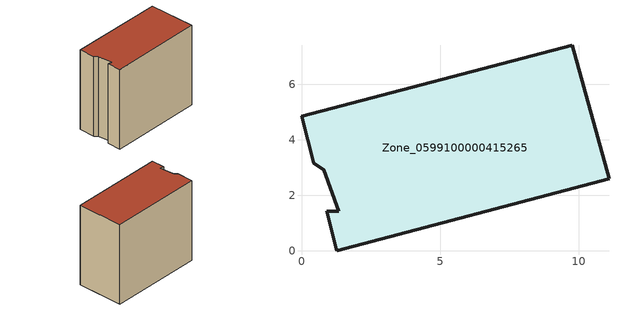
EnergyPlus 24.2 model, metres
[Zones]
Zone_0599100000415265
 floor ground (C_G): 1.34,1.43 0.8,2.92 0.45,3.15 0,4.85 9.77,7.41 11.09,2.6 1.27,0 0.91,1.43 z3.28
 wall outside (C_F): 1.27,0 11.09,2.6 9.77,7.41 0,4.85 0.45,3.15 0.8,2.92 1.34,1.43 0.91,1.43 1.27,0 z3.28:12.26
 roof outside (C_R): 0.8,2.92 1.34,1.43 0.91,1.43 1.27,0 11.09,2.6 9.77,7.41 0,4.85 0.45,3.15 z12.26
[BUILDING]
Pand.0599100000415265: North Axis=0; Terrain=City; Loads Convergence Tolerance Value=0.04; Temperature Convergence Tolerance Value=0.4; Solar Distribution=FullExterior; Maximum Number of Warmup Days=25; Minimum Number of Warmup Days=1
[Site:Location]
Rotterdam.The.Hague.AP_ZH_NLD Design_Conditions: Latitude=51.96; Longitude=4.45; Time Zone=1; Elevation=-4.5
[SITE:GROUNDTEMPERATURE:BUILDINGSURFACE]
18, 18, 18, 18, 18, 18, 18, 18, 18, 18, 18, 18
[MATERIAL] Thermal Absorptance=0.9; Solar Absorptance=0.7; Visible Absorptance=0.7
Name | Roughness | Thickness | Conductivity | Density | Specific Heat
G.TI.1992-2005 | MediumSmooth | 0.15 | 0.06 | 540 | 1210
F.TI.1992-2005 | Rough | 0.3 | 0.12 | 1920 | 840
R.TI.1992-2005 | MediumRough | 0.2 | 0.08 | 1500 | 1000
[CONSTRUCTION]
C_G: G.TI.1992-2005
C_F: F.TI.1992-2005
C_R: R.TI.1992-2005
[ZONE]
Zone_0599100000415265: Type=1; Multiplier=1; Ceiling Height=Autocalculate; Volume=Autocalculate; Floor Area=autocalculate; Part of Total Floor Area=Yes
[ZONEINFILTRATION:DESIGNFLOWRATE]
Infil_Zone_0599100000415265: Zone or ZoneList or Space or SpaceList=Zone_0599100000415265; Schedule=AlwaysOn; Design Flow Rate Calculation Method=Flow/Area; Flow Rate per Floor Area=0.0015; Constant Term Coefficient=1; Temperature Term Coefficient=0; Velocity Term Coefficient=0; Velocity Squared Term Coefficient=0
[HVACTEMPLATE:ZONE:IDEALLOADSAIRSYSTEM]
Zone_0599100000415265: Maximum Heating Supply Air Temperature=50; Minimum Cooling Supply Air Temperature=13; Maximum Heating Supply Air Humidity Ratio=0.0156; Minimum Cooling Supply Air Humidity Ratio=0.0077; Heating Limit=NoLimit; Cooling Limit=NoLimit; Dehumidification Control Type=ConstantSensibleHeatRatio; Cooling Sensible Heat Ratio=0.7; Dehumidification Setpoint=60; Humidification Control Type=None; Humidification Setpoint=30; Outdoor Air Method=None; Outdoor Air Flow Rate per Person=0.00944; Outdoor Air Flow Rate per Zone Floor Area=0; Outdoor Air Flow Rate per Zone=0; Demand Controlled Ventilation Type=None; Outdoor Air Economizer Type=NoEconomizer; Heat Recovery Type=None; Sensible Heat Recovery Effectiveness=0.7; Latent Heat Recovery Effectiveness=0.65
[ZONECONTROL:THERMOSTAT]
ThermostatControl_Zone_0599100000415265: Zone or ZoneList=Zone_0599100000415265; Control Type Schedule=DualSetpointControlType; Control 1=Thermostat_Zone_0599100000415265; Temperature Difference Between Cutout And Setpoint=0
[THERMOSTATSETPOINT:DUALSETPOINT]
Thermostat_Zone_0599100000415265: Heating Setpoint Temperature Schedule=HeatingSetpoint_Zone_0599100000415265; Cooling Setpoint Temperature Schedule=CoolingSetpoint_Zone_0599100000415265
[SCHEDULE:COMPACT]
HeatingSetpoint_Zone_0599100000415265: Through: 12/31, For: AllDays, Until: 24:00, 21
CoolingSetpoint_Zone_0599100000415265: Through: 12/31, For: AllDays, Until: 24:00, 24
DualSetpointControlType: Through: 12/31, For: AllDays, Until: 24:00, 4
AlwaysOn: Through: 12/31, For: AllDays, Until: 24:00, 1
